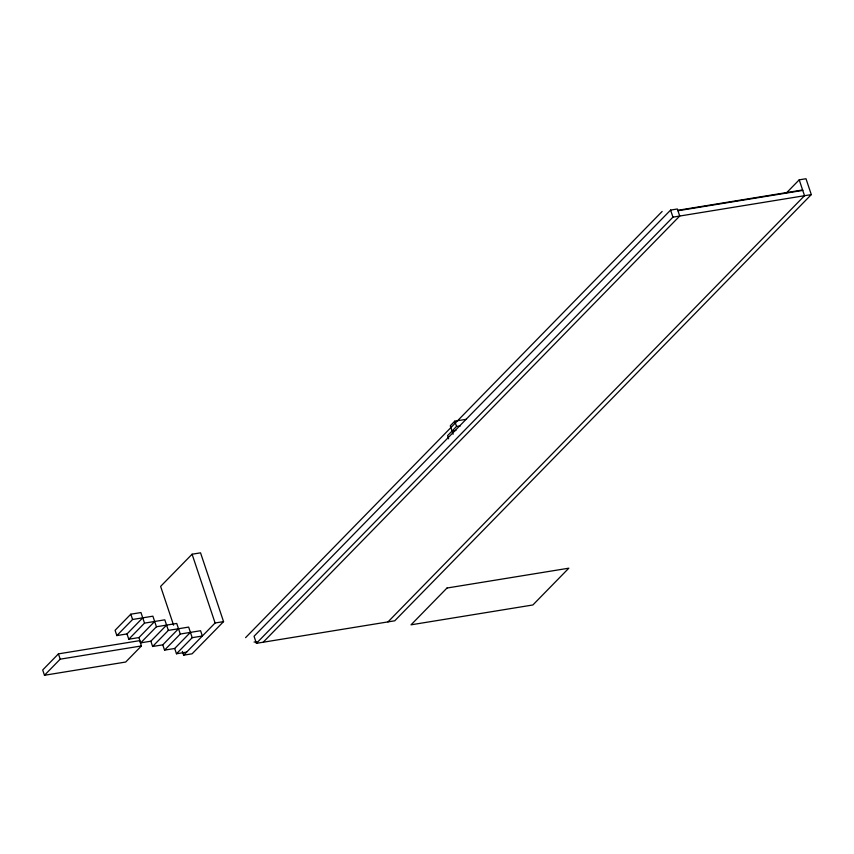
<?xml version="1.0" encoding="UTF-8"?>
<svg xmlns="http://www.w3.org/2000/svg" width="854" height="854" viewBox="0 0 854 854"><rect width="100%" height="100%" fill="white"/><g stroke="black" fill="none" stroke-linecap="round" stroke-linejoin="round"><path stroke-width="1.28" d="M58.435 653.876L42.7 669.974L44.472 675.268L125.698 662.031L141.433 645.944L139.661 640.649L58.435 653.876L60.196 659.171L44.472 675.268M127.011 633.935L128.773 639.219L144.507 623.121L140.963 612.542L130.811 614.197L115.076 630.295L116.849 635.579L127.011 633.935L142.735 617.837M182.372 651.431L183.631 655.178L192.097 653.801L223.556 621.616L200.541 552.837L192.086 554.214L160.616 586.399L173.586 625.171M116.849 635.579L132.583 619.492L152.887 616.182L156.431 626.761L140.696 642.859L138.935 637.564L154.659 621.466M140.696 642.859L150.859 641.205L166.583 625.107M150.859 641.205L152.62 646.489L168.355 630.401L188.659 627.092L192.203 637.671L176.468 653.769L174.707 648.474L190.431 632.376M152.62 646.489L162.783 644.845L178.507 628.747M162.783 644.845L164.544 650.129L180.279 634.031L200.583 630.732L202.355 636.016L192.203 637.671M183.631 655.178L215.091 622.993L223.556 621.616M466.433 419.271L454.776 421.171L450.282 425.772L453.111 434.238M245.578 637.65L662.128 211.461M460.434 425.826L456.548 426.456L447.56 435.657L448.617 438.828M263.171 642.229L679.72 216.03L677.361 208.984L670.593 210.084L254.044 636.273L256.403 643.329L394.751 620.794L811.3 194.605L805.995 178.732L799.216 179.842L786.171 193.185M256.403 643.329L672.952 217.14L811.3 194.605M387.983 621.904L804.532 195.705L799.216 179.842M677.798 210.308L802.611 189.972M677.948 210.746L802.76 190.421M452.054 431.056L455.94 430.427M144.507 623.121L164.811 619.823L168.355 630.401M156.431 626.761L176.735 623.452L180.279 634.031M128.773 639.219L138.935 637.564M60.196 659.171L141.433 645.944M164.544 650.129L174.707 648.474M176.468 653.769L186.631 652.114M254.065 642.069L256.702 641.642M670.593 210.084L672.952 217.14M454.776 421.171L456.548 426.456M192.086 554.214L215.091 622.993M130.811 614.197L132.583 619.492M446.984 588.032L411.03 624.818L532.875 604.974L568.828 568.188L446.984 588.032"/></g></svg>
